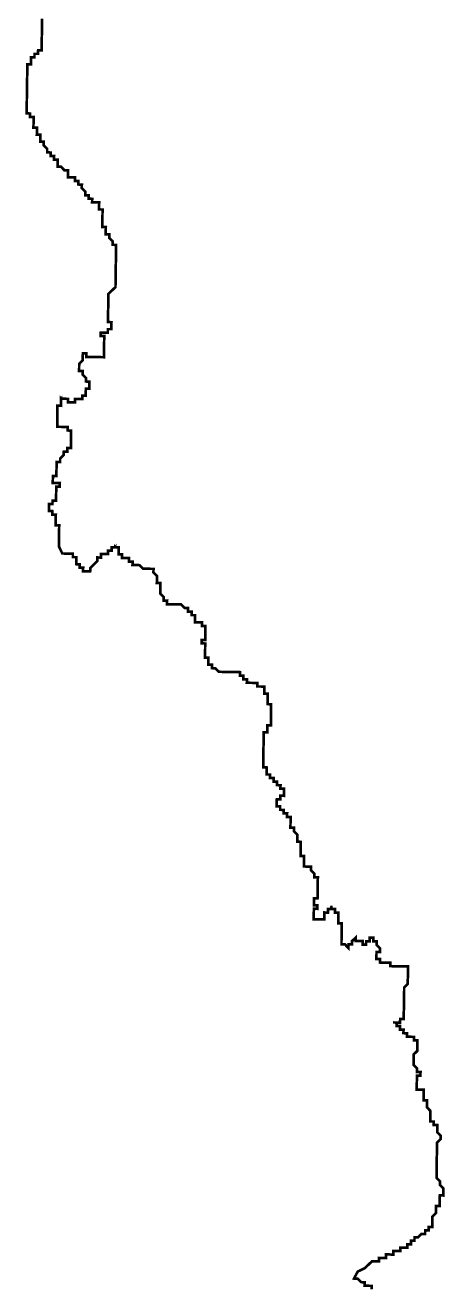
# Model space of a CAD drawing. Header units: metres. Extents: x 257673 to 289848, y 2129691 to 2228029.
# Drawn here: x 273551 to 274025, y 2156082 to 2157510 of the extents above; entities that cross this region are included whole.
import ezdxf

# ---------------------------------------------------------------- set-up
doc = ezdxf.new("R2010")
doc.units = ezdxf.units.M
doc.header["$MEASUREMENT"] = 0
doc.layers.add('HAZARDS LINE', color=1, linetype='Continuous')

msp = doc.modelspace()

# ---------------------------------------------------------------- linework, layer by layer
at = {"layer": 'HAZARDS LINE', "lineweight": 18}
msp.add_lwpolyline([(273942.4, 2156079.8, 2.98, 2.98, 0), (273942.5, 2156083.8, 2.98, 2.98, 0), (273938.5, 2156083.9, 2.98, 2.98, 0), (273934.5, 2156083.9, 2.98, 2.98, 0), (273934.6, 2156087.9, 2.98, 2.98, 0), (273930.6, 2156088, 2.98, 2.98, 0), (273926.7, 2156092, 2.98, 2.98, 0), (273922.7, 2156092.1, 2.98, 2.98, 0), (273926.8, 2156100, 2.98, 2.98, 0), (273934.8, 2156103.8, 2.98, 2.98, 0), (273938.9, 2156107.7, 2.98, 2.98, 0), (273942.9, 2156111.6, 2.98, 2.98, 0), (273946.9, 2156111.6, 2.98, 2.98, 0), (273950.9, 2156111.5, 2.98, 2.98, 0), (273950.9, 2156115.5, 2.98, 2.98, 0), (273954.9, 2156115.4, 2.98, 2.98, 0), (273958.9, 2156115.4, 2.98, 2.98, 0), (273958.9, 2156119.4, 2.98, 2.98, 0), (273962.9, 2156119.3, 2.98, 2.98, 0), (273966.9, 2156119.2, 2.98, 2.98, 0), (273966.9, 2156123.2, 2.98, 2.98, 0), (273970.9, 2156123.2, 2.98, 2.98, 0), (273974.9, 2156123.1, 2.98, 2.98, 0), (273974.9, 2156127.1, 2.98, 2.98, 0), (273978.9, 2156127, 2.98, 2.98, 0), (273982.9, 2156127, 2.98, 2.98, 0), (273983, 2156130.9, 2.98, 2.98, 0), (273986.9, 2156130.9, 2.98, 2.98, 0), (273987, 2156134.8, 2.98, 2.98, 0), (273991, 2156134.8, 2.98, 2.98, 0), (273991, 2156138.8, 2.98, 2.98, 0), (273995, 2156138.7, 2.98, 2.98, 0), (273999, 2156142.6, 2.98, 2.98, 0), (274003, 2156142.6, 2.98, 2.98, 0), (274003.1, 2156146.5, 2.98, 2.98, 0), (274007, 2156146.5, 2.98, 2.98, 0), (274007.1, 2156150.5, 2.98, 2.98, 0), (274011.1, 2156150.4, 2.98, 2.98, 0), (274011.1, 2156154.4, 2.98, 2.98, 0), (274011.2, 2156158.3, 2.98, 2.98, 0), (274011.3, 2156162.3, 2.98, 2.98, 0), (274015.3, 2156166.2, 2.98, 2.98, 0), (274015.3, 2156170.2, 2.98, 2.98, 0), (274015.4, 2156174.2, 2.98, 2.98, 0), (274019.4, 2156174.1, 2.98, 2.98, 0), (274019.4, 2156178.1, 2.98, 2.98, 0), (274019.5, 2156182.1, 2.98, 2.98, 0), (274019.6, 2156186.1, 2.98, 2.98, 0), (274023.5, 2156186, 2.98, 2.98, 0), (274023.6, 2156190, 2.98, 2.98, 0), (274023.6, 2156193.9, 2.98, 2.98, 0), (274019.7, 2156198, 2.98, 2.98, 0), (274019.8, 2156202, 2.98, 2.98, 0), (274015.9, 2156206, 2.98, 2.98, 0), (274015.9, 2156210, 2.98, 2.98, 0), (274016, 2156213.9, 2.98, 2.98, 0), (274016.1, 2156217.9, 2.98, 2.98, 0), (274016.1, 2156221.9, 2.98, 2.98, 0), (274016.2, 2156225.9, 2.98, 2.98, 0), (274016.2, 2156229.8, 2.98, 2.98, 0), (274016.3, 2156233.8, 2.98, 2.98, 0), (274016.3, 2156237.8, 2.98, 2.98, 0), (274016.4, 2156241.8, 2.98, 2.98, 0), (274016.5, 2156245.7, 2.98, 2.98, 0), (274020.5, 2156249.7, 2.98, 2.98, 0), (274020.6, 2156253.6, 2.98, 2.98, 0), (274016.6, 2156257.7, 2.98, 2.98, 0), (274016.7, 2156261.7, 2.98, 2.98, 0), (274016.8, 2156265.6, 2.98, 2.98, 0), (274012.8, 2156265.7, 2.98, 2.98, 0), (274012.8, 2156269.7, 2.98, 2.98, 0), (274008.9, 2156269.7, 2.98, 2.98, 0), (274008.9, 2156273.7, 2.98, 2.98, 0), (274009, 2156277.7, 2.98, 2.98, 0), (274009, 2156281.6, 2.98, 2.98, 0), (274005.1, 2156285.7, 2.98, 2.98, 0), (274005.2, 2156289.7, 2.98, 2.98, 0), (274005.2, 2156293.6, 2.98, 2.98, 0), (274001.3, 2156293.7, 2.98, 2.98, 0), (274001.3, 2156297.7, 2.98, 2.98, 0), (274001.4, 2156301.6, 2.98, 2.98, 0), (274001.5, 2156305.6, 2.98, 2.98, 0), (273997.5, 2156305.7, 2.98, 2.98, 0), (273993.5, 2156305.7, 2.98, 2.98, 0), (273993.6, 2156309.7, 2.98, 2.98, 0), (273993.6, 2156313.7, 2.98, 2.98, 0), (273993.7, 2156317.7, 2.98, 2.98, 0), (273993.7, 2156321.6, 2.98, 2.98, 0), (273997.7, 2156321.6, 2.98, 2.98, 0), (273997.8, 2156325.6, 2.98, 2.98, 0), (273993.8, 2156325.6, 2.98, 2.98, 0), (273993.9, 2156329.6, 2.98, 2.98, 0), (273989.9, 2156333.6, 2.98, 2.98, 0), (273990, 2156337.6, 2.98, 2.98, 0), (273990.1, 2156341.6, 2.98, 2.98, 0), (273990.1, 2156345.6, 2.98, 2.98, 0), (273994.1, 2156349.5, 2.98, 2.98, 0), (273994.2, 2156353.4, 2.98, 2.98, 0), (273994.3, 2156357.4, 2.98, 2.98, 0), (273994.3, 2156361.4, 2.98, 2.98, 0), (273990.4, 2156361.5, 2.98, 2.98, 0), (273990.4, 2156365.4, 2.98, 2.98, 0), (273986.4, 2156365.5, 2.98, 2.98, 0), (273982.5, 2156365.5, 2.98, 2.98, 0), (273982.5, 2156369.5, 2.98, 2.98, 0), (273978.5, 2156369.6, 2.98, 2.98, 0), (273978.6, 2156373.6, 2.98, 2.98, 0), (273974.6, 2156373.6, 2.98, 2.98, 0), (273974.7, 2156377.6, 2.98, 2.98, 0), (273970.7, 2156377.6, 2.98, 2.98, 0), (273970.8, 2156381.6, 2.98, 2.98, 0), (273966.8, 2156381.7, 2.98, 2.98, 0), (273970.8, 2156381.6, 2.98, 2.98, 0), (273974.7, 2156381.6, 2.98, 2.98, 0), (273974.8, 2156385.5, 2.98, 2.98, 0), (273978.8, 2156385.5, 2.98, 2.98, 0), (273978.8, 2156389.5, 2.98, 2.98, 0), (273978.9, 2156393.4, 2.98, 2.98, 0), (273979, 2156397.4, 2.98, 2.98, 0), (273979.1, 2156405.4, 2.98, 2.98, 0), (273979.1, 2156409.3, 2.98, 2.98, 0), (273979.2, 2156413.3, 2.98, 2.98, 0), (273979.3, 2156417.3, 2.98, 2.98, 0), (273979.3, 2156421.3, 2.98, 2.98, 0), (273983.3, 2156425.2, 2.98, 2.98, 0), (273983.4, 2156429.2, 2.98, 2.98, 0), (273983.5, 2156433.1, 2.98, 2.98, 0), (273983.5, 2156437.1, 2.98, 2.98, 0), (273983.6, 2156441.1, 2.98, 2.98, 0), (273983.6, 2156445.1, 2.98, 2.98, 0), (273979.7, 2156445.1, 2.98, 2.98, 0), (273975.7, 2156445.2, 2.98, 2.98, 0), (273971.7, 2156445.2, 2.98, 2.98, 0), (273967.7, 2156445.3, 2.98, 2.98, 0), (273963.8, 2156445.4, 2.98, 2.98, 0), (273963.8, 2156449.3, 2.98, 2.98, 0), (273959.9, 2156449.4, 2.98, 2.98, 0), (273955.9, 2156449.4, 2.98, 2.98, 0), (273951.9, 2156449.5, 2.98, 2.98, 0), (273952, 2156453.5, 2.98, 2.98, 0), (273948, 2156453.5, 2.98, 2.98, 0), (273948, 2156457.5, 2.98, 2.98, 0), (273948.1, 2156461.5, 2.98, 2.98, 0), (273952.1, 2156461.4, 2.98, 2.98, 0), (273952.1, 2156465.4, 2.98, 2.98, 0), (273948.2, 2156469.4, 2.98, 2.98, 0), (273948.3, 2156473.4, 2.98, 2.98, 0), (273944.3, 2156473.5, 2.98, 2.98, 0), (273944.4, 2156477.5, 2.98, 2.98, 0), (273940.4, 2156477.5, 2.98, 2.98, 0), (273940.3, 2156473.5, 2.98, 2.98, 0), (273936.4, 2156473.6, 2.98, 2.98, 0), (273936.3, 2156469.6, 2.98, 2.98, 0), (273932.3, 2156469.7, 2.98, 2.98, 0), (273932.4, 2156473.7, 2.98, 2.98, 0), (273928.4, 2156473.7, 2.98, 2.98, 0), (273924.4, 2156473.8, 2.98, 2.98, 0), (273924.5, 2156477.7, 2.98, 2.98, 0), (273920.5, 2156473.8, 2.98, 2.98, 0), (273920.4, 2156469.9, 2.98, 2.98, 0), (273916.4, 2156469.9, 2.98, 2.98, 0), (273916.4, 2156465.9, 2.98, 2.98, 0), (273912.4, 2156470, 2.98, 2.98, 0), (273908.5, 2156470, 2.98, 2.98, 0), (273908.5, 2156474, 2.98, 2.98, 0), (273908.6, 2156478, 2.98, 2.98, 0), (273908.6, 2156482, 2.98, 2.98, 0), (273908.7, 2156485.9, 2.98, 2.98, 0), (273908.8, 2156489.9, 2.98, 2.98, 0), (273908.8, 2156493.9, 2.98, 2.98, 0), (273904.9, 2156493.9, 2.98, 2.98, 0), (273904.9, 2156497.9, 2.98, 2.98, 0), (273905, 2156501.9, 2.98, 2.98, 0), (273905, 2156505.9, 2.98, 2.98, 0), (273901.1, 2156505.9, 2.98, 2.98, 0), (273901.1, 2156509.9, 2.98, 2.98, 0), (273897.1, 2156510, 2.98, 2.98, 0), (273897.2, 2156513.9, 2.98, 2.98, 0), (273897.1, 2156510, 2.98, 2.98, 0), (273893.2, 2156510, 2.98, 2.98, 0), (273893.1, 2156506, 2.98, 2.98, 0), (273889.1, 2156506.1, 2.98, 2.98, 0), (273889.1, 2156502.1, 2.98, 2.98, 0), (273889, 2156498.2, 2.98, 2.98, 0), (273885, 2156498.2, 2.98, 2.98, 0), (273881.1, 2156498.3, 2.98, 2.98, 0), (273877.1, 2156498.3, 2.98, 2.98, 0), (273877.1, 2156502.3, 2.98, 2.98, 0), (273877.2, 2156506.3, 2.98, 2.98, 0), (273877.3, 2156510.3, 2.98, 2.98, 0), (273881.2, 2156510.2, 2.98, 2.98, 0), (273881.3, 2156514.2, 2.98, 2.98, 0), (273877.3, 2156514.2, 2.98, 2.98, 0), (273877.4, 2156518.2, 2.98, 2.98, 0), (273877.4, 2156522.2, 2.98, 2.98, 0), (273881.4, 2156522.1, 2.98, 2.98, 0), (273881.5, 2156526.1, 2.98, 2.98, 0), (273881.5, 2156530.1, 2.98, 2.98, 0), (273881.6, 2156534.1, 2.98, 2.98, 0), (273881.7, 2156538, 2.98, 2.98, 0), (273881.7, 2156542, 2.98, 2.98, 0), (273881.8, 2156546, 2.98, 2.98, 0), (273877.8, 2156546, 2.98, 2.98, 0), (273877.9, 2156550, 2.98, 2.98, 0), (273873.9, 2156554, 2.98, 2.98, 0), (273874, 2156558, 2.98, 2.98, 0), (273866, 2156558.1, 2.98, 2.98, 0), (273866.2, 2156570.1, 2.98, 2.98, 0), (273862.2, 2156570.1, 2.98, 2.98, 0), (273862.5, 2156586, 2.98, 2.98, 0), (273858.5, 2156586.1, 2.98, 2.98, 0), (273858.6, 2156594, 2.98, 2.98, 0), (273854.7, 2156598.1, 2.98, 2.98, 0), (273854.8, 2156602, 2.98, 2.98, 0), (273850.8, 2156602.1, 2.98, 2.98, 0), (273851, 2156614, 2.98, 2.98, 0), (273847, 2156614.1, 2.98, 2.98, 0), (273847.1, 2156618.1, 2.98, 2.98, 0), (273843.1, 2156618.1, 2.98, 2.98, 0), (273843.1, 2156622.1, 2.98, 2.98, 0), (273839.2, 2156622.2, 2.98, 2.98, 0), (273839.2, 2156626.1, 2.98, 2.98, 0), (273835.2, 2156626.2, 2.98, 2.98, 0), (273835.4, 2156634.1, 2.98, 2.98, 0), (273839.3, 2156634.1, 2.98, 2.98, 0), (273839.4, 2156638.1, 2.98, 2.98, 0), (273843.4, 2156638, 2.98, 2.98, 0), (273843.5, 2156646, 2.98, 2.98, 0), (273839.5, 2156646, 2.98, 2.98, 0), (273839.6, 2156650, 2.98, 2.98, 0), (273835.6, 2156650.1, 2.98, 2.98, 0), (273835.7, 2156654, 2.98, 2.98, 0), (273831.7, 2156654.1, 2.98, 2.98, 0), (273831.7, 2156658.1, 2.98, 2.98, 0), (273827.8, 2156658.1, 2.98, 2.98, 0), (273827.8, 2156662.1, 2.98, 2.98, 0), (273823.9, 2156662.2, 2.98, 2.98, 0), (273824, 2156670.1, 2.98, 2.98, 0), (273820, 2156670.2, 2.98, 2.98, 0), (273820.6, 2156709.9, 2.98, 2.98, 0), (273824.6, 2156709.9, 2.98, 2.98, 0), (273824.7, 2156717.8, 2.98, 2.98, 0), (273828.7, 2156717.8, 2.98, 2.98, 0), (273829, 2156741.6, 2.98, 2.98, 0), (273825, 2156741.7, 2.98, 2.98, 0), (273825.2, 2156753.6, 2.98, 2.98, 0), (273821.2, 2156753.7, 2.98, 2.98, 0), (273821.4, 2156761.6, 2.98, 2.98, 0), (273813.4, 2156761.7, 2.98, 2.98, 0), (273813.5, 2156765.7, 2.98, 2.98, 0), (273801.5, 2156765.9, 2.98, 2.98, 0), (273801.6, 2156769.8, 2.98, 2.98, 0), (273797.6, 2156769.9, 2.98, 2.98, 0), (273797.7, 2156773.9, 2.98, 2.98, 0), (273793.7, 2156773.9, 2.98, 2.98, 0), (273793.8, 2156777.9, 2.98, 2.98, 0), (273769.9, 2156778.3, 2.98, 2.98, 0), (273766, 2156782.3, 2.98, 2.98, 0), (273762, 2156782.4, 2.98, 2.98, 0), (273762.1, 2156786.3, 2.98, 2.98, 0), (273758.1, 2156786.4, 2.98, 2.98, 0), (273758.2, 2156794.3, 2.98, 2.98, 0), (273754.3, 2156794.4, 2.98, 2.98, 0), (273754.5, 2156810.3, 2.98, 2.98, 0), (273750.5, 2156810.4, 2.98, 2.98, 0), (273750.6, 2156814.3, 2.98, 2.98, 0), (273754.5, 2156814.3, 2.98, 2.98, 0), (273754.8, 2156830.2, 2.98, 2.98, 0), (273750.8, 2156830.2, 2.98, 2.98, 0), (273750.9, 2156834.2, 2.98, 2.98, 0), (273742.9, 2156834.3, 2.98, 2.98, 0), (273743, 2156842.3, 2.98, 2.98, 0), (273739.1, 2156842.4, 2.98, 2.98, 0), (273739.1, 2156846.3, 2.98, 2.98, 0), (273735.1, 2156846.4, 2.98, 2.98, 0), (273735.2, 2156850.4, 2.98, 2.98, 0), (273731.2, 2156850.4, 2.98, 2.98, 0), (273727.3, 2156854.5, 2.98, 2.98, 0), (273711.4, 2156854.7, 2.98, 2.98, 0), (273711.5, 2156858.7, 2.98, 2.98, 0), (273707.5, 2156858.7, 2.98, 2.98, 0), (273707.6, 2156862.7, 2.98, 2.98, 0), (273703.6, 2156866.7, 2.98, 2.98, 0), (273703.8, 2156878.7, 2.98, 2.98, 0), (273699.8, 2156878.7, 2.98, 2.98, 0), (273700, 2156886.7, 2.98, 2.98, 0), (273696, 2156890.7, 2.98, 2.98, 0), (273696.1, 2156894.7, 2.98, 2.98, 0), (273684.2, 2156894.9, 2.98, 2.98, 0), (273680.3, 2156898.9, 2.98, 2.98, 0), (273672.3, 2156899, 2.98, 2.98, 0), (273672.4, 2156903, 2.98, 2.98, 0), (273668.4, 2156903, 2.98, 2.98, 0), (273668.5, 2156907, 2.98, 2.98, 0), (273660.5, 2156907.1, 2.98, 2.98, 0), (273660.6, 2156911.1, 2.98, 2.98, 0), (273656.6, 2156911.2, 2.98, 2.98, 0), (273656.7, 2156919.1, 2.98, 2.98, 0), (273652.7, 2156919.2, 2.98, 2.98, 0), (273648.8, 2156919.2, 2.98, 2.98, 0), (273648.7, 2156915.3, 2.98, 2.98, 0), (273644.7, 2156915.3, 2.98, 2.98, 0), (273644.7, 2156911.4, 2.98, 2.98, 0), (273636.7, 2156911.5, 2.98, 2.98, 0), (273636.7, 2156907.5, 2.98, 2.98, 0), (273632.7, 2156907.6, 2.98, 2.98, 0), (273632.6, 2156903.6, 2.98, 2.98, 0), (273628.6, 2156899.7, 2.98, 2.98, 0), (273624.6, 2156895.7, 2.98, 2.98, 0), (273624.5, 2156891.8, 2.98, 2.98, 0), (273616.5, 2156891.9, 2.98, 2.98, 0), (273616.6, 2156895.9, 2.98, 2.98, 0), (273612.6, 2156895.9, 2.98, 2.98, 0), (273612.7, 2156899.9, 2.98, 2.98, 0), (273608.7, 2156900, 2.98, 2.98, 0), (273608.8, 2156907.9, 2.98, 2.98, 0), (273604.9, 2156908, 2.98, 2.98, 0), (273604.9, 2156911.9, 2.98, 2.98, 0), (273593, 2156912.1, 2.98, 2.98, 0), (273589.1, 2156920.1, 2.98, 2.98, 0), (273589.5, 2156944, 2.98, 2.98, 0), (273585.5, 2156944, 2.98, 2.98, 0), (273585.7, 2156956, 2.98, 2.98, 0), (273581.7, 2156956, 2.98, 2.98, 0), (273581.8, 2156960, 2.98, 2.98, 0), (273577.8, 2156960.1, 2.98, 2.98, 0), (273577.9, 2156968, 2.98, 2.98, 0), (273581.9, 2156968, 2.98, 2.98, 0), (273582, 2156971.9, 2.98, 2.98, 0), (273585.9, 2156971.9, 2.98, 2.98, 0), (273586.2, 2156987.8, 2.98, 2.98, 0), (273590.1, 2156987.7, 2.98, 2.98, 0), (273590.2, 2156991.7, 2.98, 2.98, 0), (273582.2, 2156991.8, 2.98, 2.98, 0), (273582.4, 2156999.8, 2.98, 2.98, 0), (273586.3, 2156999.7, 2.98, 2.98, 0), (273586.6, 2157015.6, 2.98, 2.98, 0), (273590.6, 2157015.5, 2.98, 2.98, 0), (273590.6, 2157019.5, 2.98, 2.98, 0), (273594.6, 2157023.4, 2.98, 2.98, 0), (273594.7, 2157027.4, 2.98, 2.98, 0), (273598.7, 2157027.3, 2.98, 2.98, 0), (273598.7, 2157031.3, 2.98, 2.98, 0), (273602.7, 2157031.3, 2.98, 2.98, 0), (273603, 2157051.1, 2.98, 2.98, 0), (273599, 2157051.2, 2.98, 2.98, 0), (273599.1, 2157055.2, 2.98, 2.98, 0), (273587.2, 2157055.4, 2.98, 2.98, 0), (273587.5, 2157079.2, 2.98, 2.98, 0), (273591.5, 2157079.1, 2.98, 2.98, 0), (273591.6, 2157087.1, 2.98, 2.98, 0), (273599.6, 2157087, 2.98, 2.98, 0), (273599.5, 2157083, 2.98, 2.98, 0), (273607.5, 2157082.9, 2.98, 2.98, 0), (273607.5, 2157086.9, 2.98, 2.98, 0), (273615.5, 2157086.7, 2.98, 2.98, 0), (273615.5, 2157090.7, 2.98, 2.98, 0), (273619.5, 2157090.7, 2.98, 2.98, 0), (273619.6, 2157098.6, 2.98, 2.98, 0), (273623.6, 2157098.6, 2.98, 2.98, 0), (273623.7, 2157106.5, 2.98, 2.98, 0), (273619.7, 2157106.6, 2.98, 2.98, 0), (273619.8, 2157110.5, 2.98, 2.98, 0), (273615.9, 2157114.6, 2.98, 2.98, 0), (273615.9, 2157118.6, 2.98, 2.98, 0), (273612, 2157118.6, 2.98, 2.98, 0), (273612.1, 2157126.6, 2.98, 2.98, 0), (273616.1, 2157130.5, 2.98, 2.98, 0), (273616.2, 2157138.4, 2.98, 2.98, 0), (273620.2, 2157138.4, 2.98, 2.98, 0), (273620.1, 2157134.4, 2.98, 2.98, 0), (273640, 2157134.1, 2.98, 2.98, 0), (273640.4, 2157158, 2.98, 2.98, 0), (273636.4, 2157158, 2.98, 2.98, 0), (273636.5, 2157162, 2.98, 2.98, 0), (273644.4, 2157161.9, 2.98, 2.98, 0), (273644.5, 2157165.8, 2.98, 2.98, 0), (273648.4, 2157165.8, 2.98, 2.98, 0), (273648.6, 2157173.7, 2.98, 2.98, 0), (273644.6, 2157173.8, 2.98, 2.98, 0), (273645.1, 2157205.6, 2.98, 2.98, 0), (273649.1, 2157209.5, 2.98, 2.98, 0), (273653.1, 2157213.4, 2.98, 2.98, 0), (273653.8, 2157261.1, 2.98, 2.98, 0), (273649.9, 2157261.2, 2.98, 2.98, 0), (273649.9, 2157265.2, 2.98, 2.98, 0), (273646, 2157269.2, 2.98, 2.98, 0), (273646.1, 2157273.2, 2.98, 2.98, 0), (273642.1, 2157273.2, 2.98, 2.98, 0), (273642.2, 2157281.2, 2.98, 2.98, 0), (273638.2, 2157281.3, 2.98, 2.98, 0), (273638.5, 2157301.1, 2.98, 2.98, 0), (273634.5, 2157301.2, 2.98, 2.98, 0), (273634.7, 2157309.1, 2.98, 2.98, 0), (273626.7, 2157309.3, 2.98, 2.98, 0), (273626.8, 2157313.2, 2.98, 2.98, 0), (273622.8, 2157313.3, 2.98, 2.98, 0), (273622.9, 2157317.3, 2.98, 2.98, 0), (273618.9, 2157317.3, 2.98, 2.98, 0), (273618.9, 2157321.3, 2.98, 2.98, 0), (273615, 2157325.3, 2.98, 2.98, 0), (273615.1, 2157329.3, 2.98, 2.98, 0), (273611.1, 2157329.4, 2.98, 2.98, 0), (273611.2, 2157333.3, 2.98, 2.98, 0), (273607.2, 2157333.4, 2.98, 2.98, 0), (273607.3, 2157337.4, 2.98, 2.98, 0), (273599.3, 2157337.5, 2.98, 2.98, 0), (273599.4, 2157345.5, 2.98, 2.98, 0), (273595.4, 2157345.5, 2.98, 2.98, 0), (273591.5, 2157349.5, 2.98, 2.98, 0), (273587.6, 2157349.6, 2.98, 2.98, 0), (273587.7, 2157357.6, 2.98, 2.98, 0), (273583.7, 2157357.6, 2.98, 2.98, 0), (273583.8, 2157361.6, 2.98, 2.98, 0), (273579.8, 2157361.6, 2.98, 2.98, 0), (273579.8, 2157365.6, 2.98, 2.98, 0), (273575.9, 2157365.7, 2.98, 2.98, 0), (273575.9, 2157369.7, 2.98, 2.98, 0), (273572, 2157373.7, 2.98, 2.98, 0), (273572.1, 2157377.7, 2.98, 2.98, 0), (273568.1, 2157377.7, 2.98, 2.98, 0), (273568.2, 2157385.7, 2.98, 2.98, 0), (273564.2, 2157385.7, 2.98, 2.98, 0), (273564.4, 2157393.7, 2.98, 2.98, 0), (273560.4, 2157393.7, 2.98, 2.98, 0), (273560.6, 2157405.7, 2.98, 2.98, 0), (273556.6, 2157405.7, 2.98, 2.98, 0), (273556.6, 2157409.7, 2.98, 2.98, 0), (273552.7, 2157409.8, 2.98, 2.98, 0), (273553.5, 2157465.4, 2.98, 2.98, 0), (273557.5, 2157465.4, 2.98, 2.98, 0), (273557.6, 2157473.3, 2.98, 2.98, 0), (273561.6, 2157473.3, 2.98, 2.98, 0), (273561.6, 2157477.2, 2.98, 2.98, 0), (273565.6, 2157477.2, 2.98, 2.98, 0), (273565.7, 2157481.1, 2.98, 2.98, 0), (273569.6, 2157481.1, 2.98, 2.98, 0), (273570.2, 2157516.9, 2.98, 2.98, 0)], format="xyseb", dxfattribs=at)
at = {"layer": 'HAZARDS LINE', "lineweight": 0, "const_width": 2.98}
for points in [[(273591.7, 2157091.1), (273591.6, 2157087.1)], [(273652.8, 2156923.2), (273652.7, 2156919.2)]]:
    msp.add_lwpolyline(points, close=True, dxfattribs=at)

doc.saveas('drawing.dxf')
